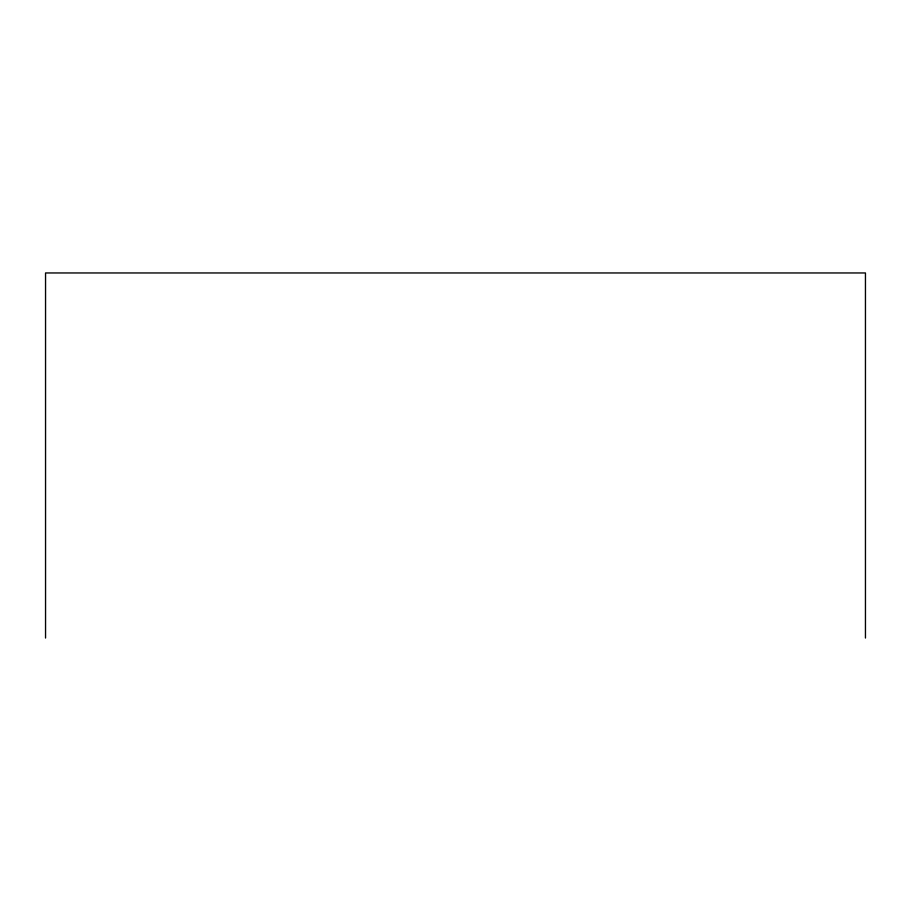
<?xml version="1.0" encoding="UTF-8"?>
<svg xmlns="http://www.w3.org/2000/svg" width="911" height="911" viewBox="0 0 911 911"><rect width="100%" height="100%" fill="white"/><g stroke="black" fill="none" stroke-linecap="round" stroke-linejoin="round"><path stroke-width="1.37" d="M865.45 638.042L865.45 272.958L45.55 272.958L45.55 638.042"/></g></svg>
